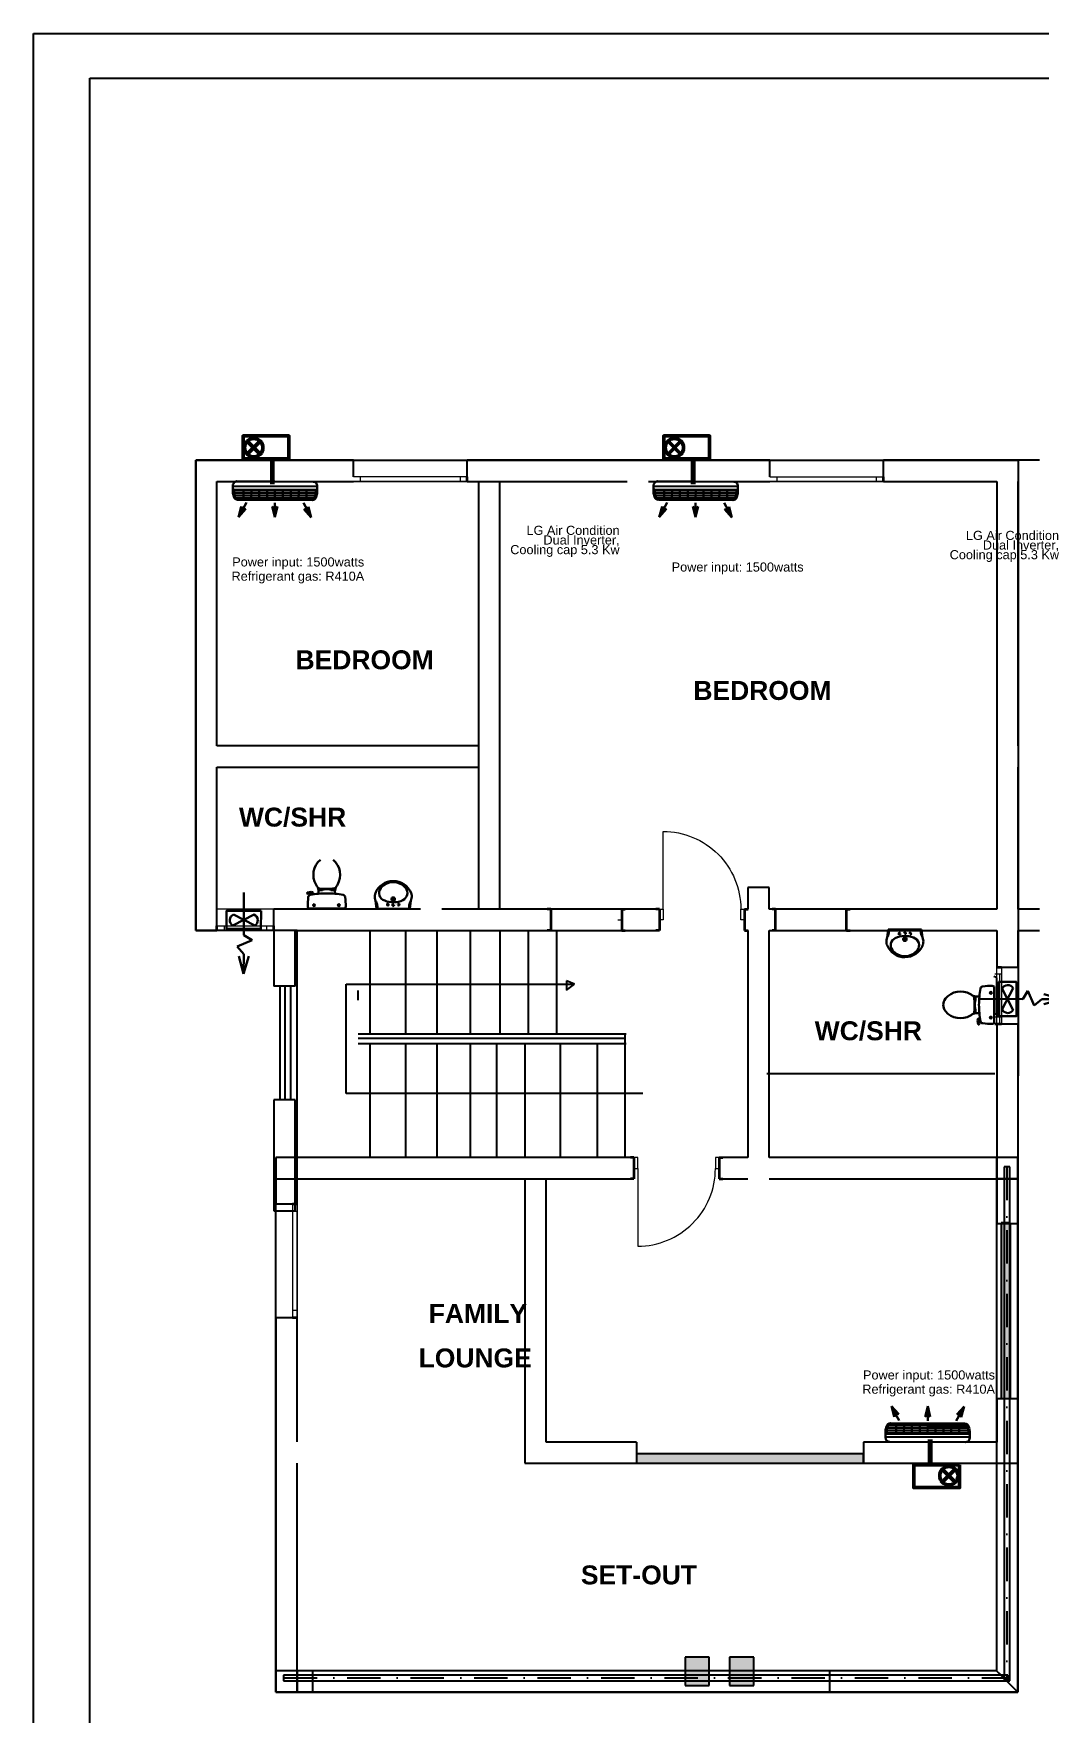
# Model space of a CAD drawing. Header units: inches. Extents: x 23 to 2032867, y 13 to 664695.
# Drawn here: x 783830 to 794454, y 496126 to 513866 of the extents above; entities that cross this region are included whole.
import ezdxf

# ---------------------------------------------------------------- set-up
doc = ezdxf.new("R2010")
doc.units = ezdxf.units.IN
doc.header["$MEASUREMENT"] = 0
for name, pattern in [('DASHED1', [1, 0.3, -0.4, 0.3]), ('Dot & Dashed', [670.277762, 352.777767, -176.388884, 0, -141.111112]), ('Hidden Line', [391.222223, 282.222223, -109])]:
    doc.linetypes.add(name, pattern=pattern)
for name, color, linetype in [('08-DRAINAGE', 5, 'Continuous'), ('Hvactext', 7, 'Continuous'), ('LIAB', 8, 'Continuous'), ('PLOTYR', 15, 'Continuous')]:
    doc.layers.add(name, color=color, linetype=linetype)
for name, color, linetype, lineweight in [('0Railings', 1, 'Continuous', 18), ('AC', 9, 'Continuous', 15), ('ARCHICAD Doors_Pen_No__27', 7, 'Continuous', 35), ('ARCHICAD Windows_Pen_No__27', 7, 'Continuous', 35), ('BOLD', 7, 'Continuous', 50), ('Building', 8, 'Continuous', 18), ('Interior - Furniture _Pen_No__16', 124, 'Continuous', 20), ('Interior - Furniture _Pen_No__75', 6, 'Continuous', 20), ('new light fittings', 6, 'Continuous', 20), ('SOAK WAWAY', 1, 'Continuous', 30), ('Structural - Bearing_Pen_No__27', 7, 'Continuous', 35)]:
    doc.layers.add(name, color=color, linetype=linetype, lineweight=lineweight)
for name, color, linetype, lineweight, true_color in [('2D Drafting - General_Pen_No__62', 7, 'Continuous', 20, 0xaaaaaa), ('2D Drafting - General_Pen_No__82', 7, 'Continuous', 20, 0xaaaaaa), ('Annotation - Text_Pen_No__86', 7, 'Continuous', 20, 0x5555ff), ('ARCHICAD Doors_Pen_No__23', 7, 'Continuous', 20, 0xff6600), ('ARCHICAD Doors_Pen_No__3', 7, 'Continuous', 18, 0xff6600), ('ARCHICAD Windows_Pen_No__23', 7, 'Continuous', 20, 0xff6600), ('ARCHICAD Windows_Pen_No__3', 7, 'Continuous', 18, 0xff6600), ('Structural - Bearing_Pen_No__160', 7, 'Continuous', 20, 0xb4a35c), ('Structural - Bearing_Pen_No__165', 7, 'Continuous', 13, 0x80d6ff), ('Structural - Bearing_Pen_No__87', 7, 'Continuous', 20, 0x6a6a6a), ('Structural - Bearing_Pen_No__89', 7, 'Continuous', 20, 0x71cebe)]:
    doc.layers.add(name, color=color, linetype=linetype, lineweight=lineweight, true_color=true_color)
doc.styles.add('Arial', font='arial.ttf', dxfattribs={"height": 250})
doc.styles.add('GENERATED_STYLE_2', font='arialbd.ttf')

# ---------------------------------------------------------------- blocks, each defined once
blk = doc.blocks.new('A$C109E561E')
at = {"layer": 'AC', "linetype": 'Continuous', "lineweight": -2}
for points in [[(111, 143), (73, 5), (170, 110), (125, 100), (125, 100)], [(583, 141), (548, 3), (515, 142), (549, 110), (549, 111)], [(987, 138), (1023, 0), (927, 107), (972, 95), (972, 96)]]:
    blk.add_hatch(color=3, dxfattribs=at).paths.add_polyline_path(points)
at = {"layer": 'AC', "color": 3, "linetype": 'Continuous', "lineweight": -2}
for p, q in [((1047, 466), (54, 471)), ((2, 427), (0, 413)), ((0, 413), (0, 345)), ((0, 406), (1100, 401)), ((0, 345), (0, 345)), ((4, 433), (2, 427)), ((7, 290), (13, 267)), ((16, 365), (15, 345)), ((16, 365), (1085, 360)), ((22, 294), (28, 271)), ((63, 245), (1036, 240)), ((63, 229), (1036, 224)), ((1071, 266), (1077, 289)), ((1085, 360), (1085, 339)), ((1086, 262), (1092, 285)), ((1099, 421), (1097, 428)), ((1100, 408), (1099, 421)), ((1100, 408), (1100, 339)), ((1100, 339), (1100, 339)), ((73, 5), (111, 143)), ((73, 5), (170, 110)), ((111, 143), (126, 100)), ((177, 194), (125, 100)), ((170, 110), (126, 100)), ((548, 2), (515, 142)), ((515, 142), (549, 111)), ((548, 2), (583, 141)), ((549, 192), (549, 111)), ((583, 141), (549, 111)), ((922, 190), (972, 96)), ((1023, 0), (927, 107)), ((927, 107), (972, 95)), ((987, 139), (972, 95)), ((1023, 0), (987, 139))]:
    blk.add_line(p, q, dxfattribs=at)
at = {"layer": 'AC', "color": 8, "linetype": 'Continuous', "lineweight": -2}
for p, q in [((16, 350), (1084, 345)), ((17, 320), (1083, 315)), ((23, 290), (1076, 285)), ((33, 260), (1066, 255)), ((138, 244), (139, 365)), ((241, 244), (242, 364)), ((344, 243), (344, 364)), ((447, 243), (447, 363)), ((549, 242), (550, 363)), ((652, 242), (653, 362)), ((755, 241), (756, 362)), ((858, 241), (859, 361)), ((961, 240), (961, 361))]:
    blk.add_line(p, q, dxfattribs=at)
at = {"layer": 'AC', "color": 3, "linetype": 'Continuous', "lineweight": -2}
for centre, radius, start, end in [((54, 419), 51.4, 89.7096, 164.2846), ((1047, 414), 51.4, 15.1345, 89.7096), ((51, 345), 51.4, 179.7096, 179.7096), ((206, 344), 206, 179.7096, 195.1345), ((63, 281), 51.4, 195.1345, 269.7096), ((206, 344), 190, 179.7096, 195.1345), ((63, 281), 36, 195.1345, 269.7096), ((1036, 276), 36, 269.7096, 344.2846), ((1036, 276), 51.4, 269.7096, 344.2846), ((894, 340), 190, 344.2846, 359.7096), ((894, 340), 206, 344.2846, 359.7096)]:
    blk.add_arc(centre, radius, start, end, dxfattribs=at)
blk = doc.blocks.new('ac1')
at = {"layer": 'BOLD', "color": 6}
for p, q in [((2309094, -76377), (2308957, -76514)), ((2308957, -76377), (2309094, -76514))]:
    blk.add_line(p, q, dxfattribs=at)
blk.add_lwpolyline([(2309139, -76562), (2308655, -76562), (2308655, -76320), (2309139, -76320)], close=True, dxfattribs=at)
blk.add_circle((2309026, -76445), 96.9, dxfattribs=at)
blk = doc.blocks.new('ef1')
at = {"layer": 'new light fittings', "linetype": 'Continuous', "lineweight": 30}
for p, q in [((55922, -239719), (55921, -240170)), ((56029, -239951), (55805, -240069)), ((55813, -239951), (56036, -240069)), ((56008, -240224), (55921, -240170)), ((55852, -240290), (56008, -240224)), ((55920, -240372), (55852, -240290)), ((55919, -240579), (55867, -240392)), ((55919, -240579), (55920, -240372)), ((55919, -240579), (55973, -240392))]:
    blk.add_line(p, q, dxfattribs=at)
blk.add_lwpolyline([(56103, -239913), (55740, -239912), (55740, -240103), (56102, -240104)], close=True, dxfattribs=at)
for centre, start, end in [((55840, -240012), 113.6137, 238.8226), ((56002, -240012), 300.8885, 66.0974)]:
    blk.add_arc(centre, 66.5, start, end, dxfattribs=at)

msp = doc.modelspace()

# ---------------------------------------------------------------- hatches: boundary and pattern name
at = {"layer": 'Structural - Bearing_Pen_No__160', "linetype": 'Continuous', "lineweight": 25}
for points in [[(790967.036, 496720.974), (790711.658, 496720.974), (790711.658, 496420.974), (790967.036, 496420.974)], [(791436.037, 496720.967), (791180.659, 496720.967), (791180.659, 496420.967), (791436.037, 496420.967)]]:
    msp.add_hatch(color=8, dxfattribs=at).paths.add_polyline_path(points)
at = {"layer": 'Structural - Bearing_Pen_No__165', "linetype": 'Continuous', "lineweight": 25}
for points in [[(794049.666, 501307.703), (794049.666, 499451.482), (794149.666, 499451.482), (794149.666, 501307.703)], [(790196.56, 498767.201), (792596.56, 498767.201), (792596.56, 498867.201), (790196.56, 498867.201)]]:
    msp.add_hatch(color=8, dxfattribs=at).paths.add_polyline_path(points)

# ---------------------------------------------------------------- linework, layer by layer
at = {"color": 8, "linetype": 'Hidden Line'}
for p, q in [((794226.584, 501995.252), (794001.584, 501995.252)), ((794001.584, 501995.252), (794001.584, 501770.252)), ((794226.584, 501770.252), (794226.584, 501995.252)), ((794226.584, 501770.252), (794001.584, 501770.252)), ((794001.584, 501770.252), (794001.584, 496575.216)), ((794001.584, 501770.252), (794226.584, 501770.252)), ((794226.584, 496350.216), (794226.584, 501770.252)), ((786388.834, 496575.216), (786388.834, 496350.2)), ((786613.834, 496575.216), (786388.834, 496575.216)), ((794001.584, 496575.216), (786613.834, 496575.216)), ((786613.834, 496575.216), (786613.834, 496350.216)), ((786613.834, 496350.2), (786613.834, 496575.216)), ((786774.608, 496575.215), (786774.607, 496350.215)), ((792239.412, 496575.2), (786774.608, 496575.215)), ((792239.411, 496350.2), (792239.412, 496575.2)), ((794226.584, 496350.216), (794001.584, 496575.216)), ((794001.584, 496575.216), (794226.584, 496350.216)), ((786388.834, 496350.2), (786613.834, 496350.2)), ((786613.834, 496350.216), (794226.584, 496350.216)), ((786774.607, 496350.215), (792239.411, 496350.2))]:
    msp.add_line(p, q, dxfattribs=at)
at = {"layer": '0Railings', "color": 7, "linetype": 'Continuous', "lineweight": 5, "const_width": 50}
for points in [[(786352.537, 509107.336), (786352.537, 509375.336)], [(790796.246, 509107.336), (790796.246, 509375.336)], [(793299.492, 499020.657), (793299.492, 498752.657)]]:
    msp.add_lwpolyline(points, dxfattribs=at)
at = {"layer": '2D Drafting - General_Pen_No__62', "color": 8, "linetype": 'Continuous', "lineweight": 25}
for p, q in [((787130.044, 502673.714), (787130.044, 503828.032)), ((787130.044, 503828.032), (789543.953, 503828.032)), ((789543.953, 503828.032), (789459.279, 503861.539)), ((789459.279, 503861.539), (789459.279, 503762.465)), ((789459.279, 503762.465), (789543.953, 503828.032)), ((790263.029, 502673.714), (787130.044, 502673.714))]:
    msp.add_line(p, q, dxfattribs=at)
at = {"layer": '2D Drafting - General_Pen_No__82', "color": 8, "linetype": 'Continuous', "lineweight": 25}
for p, q in [((787384.48, 503305.896), (787384.48, 504395.106)), ((787384.48, 503305.896), (787384.48, 504395.106)), ((787760.383, 503305.896), (787760.383, 504395.106)), ((787760.383, 503305.896), (787760.383, 504395.106)), ((788093.397, 503305.896), (788093.397, 504395.106)), ((788093.397, 503305.896), (788093.397, 504395.106)), ((788445.55, 503305.896), (788445.55, 504395.106)), ((788445.55, 503305.896), (788445.55, 504395.106)), ((788756.07, 503305.896), (788756.07, 504395.106)), ((788756.07, 503305.896), (788756.07, 504395.106)), ((789056.07, 503305.896), (789056.07, 504395.106)), ((789056.07, 503305.896), (789056.07, 504395.106)), ((789356.07, 503305.896), (789356.07, 504395.106)), ((789356.07, 503305.896), (789356.07, 504395.106)), ((786431.329, 503806.668), (786431.329, 502614.096)), ((786431.329, 503806.668), (786431.329, 502614.096)), ((786481.783, 503806.668), (786481.783, 502614.096)), ((786481.783, 503806.668), (786481.783, 502614.096)), ((786543.045, 503812.604), (786543.045, 502605.543)), ((786543.045, 503812.604), (786543.045, 502605.543)), ((787258.335, 503658.743), (787258.335, 503759.116)), ((787258.335, 503658.743), (787258.335, 503759.116)), ((787258.335, 503302.344), (790086.984, 503302.344)), ((787258.335, 503302.344), (790086.984, 503302.344)), ((790074.705, 503305.896), (790074.705, 501995.252)), ((790074.705, 503305.896), (790074.705, 501995.252)), ((787258.335, 503257.734), (790086.107, 503257.734)), ((787258.335, 503257.734), (790086.107, 503257.734)), ((787258.335, 503201.971), (790086.984, 503201.971)), ((787258.335, 503201.971), (790086.984, 503201.971)), ((787384.48, 501995.252), (787384.48, 503205.522)), ((787384.48, 501995.252), (787384.48, 503205.522)), ((787760.383, 501995.252), (787760.383, 503205.522)), ((787760.383, 501995.252), (787760.383, 503205.522)), ((788093.397, 501995.252), (788093.397, 503205.522)), ((788093.397, 501995.252), (788093.397, 503205.522)), ((788445.55, 501995.252), (788445.55, 503205.522)), ((788445.55, 501995.252), (788445.55, 503205.522)), ((788722.395, 501995.252), (788722.395, 503205.522)), ((788722.395, 501995.252), (788722.395, 503205.522)), ((789022.395, 501995.252), (789022.395, 503205.522)), ((789022.395, 501995.252), (789022.395, 503205.522)), ((789396.187, 501995.252), (789396.187, 503205.522)), ((789396.187, 501995.252), (789396.187, 503205.522)), ((789784.971, 501995.252), (789784.971, 503205.522)), ((789784.971, 501995.252), (789784.971, 503205.522))]:
    msp.add_line(p, q, dxfattribs=at)
at = {"layer": 'ARCHICAD Doors_Pen_No__23', "color": 8, "linetype": 'Continuous'}
for p, q in [((789292.112, 504619.896), (789292.112, 504504.896)), ((790042.112, 504504.896), (790042.112, 504619.896)), ((790439.394, 504619.896), (790479.394, 504619.896)), ((790439.394, 504504.896), (790439.394, 504619.896)), ((790479.394, 504619.896), (790479.394, 504504.896)), ((791299.394, 504504.896), (791299.394, 504619.896)), ((791299.394, 504619.896), (791339.394, 504619.896)), ((791339.394, 504619.896), (791339.394, 504504.896)), ((791666.152, 504509.896), (791666.152, 504394.896)), ((792416.152, 504394.896), (792416.152, 504509.896)), ((790002.112, 504504.896), (790042.112, 504504.896)), ((790479.394, 504504.896), (790439.394, 504504.896)), ((791339.394, 504504.896), (791299.394, 504504.896)), ((790211.157, 501995.252), (790171.157, 501995.252)), ((790171.157, 501995.252), (790171.157, 501880.252)), ((790171.157, 501880.252), (790211.157, 501880.252)), ((790211.157, 501880.252), (790211.157, 501995.252)), ((791071.157, 501995.252), (791031.157, 501995.252)), ((791031.157, 501995.252), (791031.157, 501880.252)), ((791031.157, 501880.252), (791071.157, 501880.252)), ((791071.157, 501880.252), (791071.157, 501995.252))]:
    msp.add_line(p, q, dxfattribs=at)
at = {"layer": 'ARCHICAD Doors_Pen_No__27', "color": 8, "linetype": 'Continuous'}
for p, q in [((789292.112, 504619.896), (789255.112, 504619.896)), ((789292.112, 504619.896), (789292.112, 504504.896)), ((790042.112, 504619.896), (790042.112, 504504.896)), ((790042.112, 504619.896), (790079.112, 504619.896)), ((790439.394, 504619.896), (790402.394, 504619.896)), ((790439.394, 504619.896), (790439.394, 504504.896)), ((791339.394, 504619.896), (791339.394, 504504.896)), ((791339.394, 504619.896), (791376.394, 504619.896)), ((791666.152, 504619.896), (791629.152, 504619.896)), ((791666.152, 504509.896), (791666.152, 504619.896)), ((791666.152, 504394.896), (791666.152, 504509.896)), ((792416.152, 504509.896), (792416.152, 504619.896)), ((792416.152, 504619.896), (792453.152, 504619.896)), ((792416.152, 504394.896), (792416.152, 504509.896)), ((789292.112, 504394.896), (789255.112, 504394.896)), ((789292.112, 504504.896), (789292.112, 504394.896)), ((790042.112, 504504.896), (790042.112, 504394.896)), ((790042.112, 504394.896), (790079.112, 504394.896)), ((790439.394, 504394.896), (790402.394, 504394.896)), ((790439.394, 504504.896), (790439.394, 504394.896)), ((791339.394, 504504.896), (791339.394, 504394.896)), ((791339.394, 504394.896), (791376.394, 504394.896)), ((791666.152, 504394.896), (791629.152, 504394.896)), ((792416.152, 504394.896), (792453.152, 504394.896)), ((790171.157, 501995.252), (790134.157, 501995.252)), ((790171.157, 501995.252), (790171.157, 501880.252)), ((790171.157, 501880.252), (790171.157, 501770.252)), ((791071.157, 501995.252), (791071.157, 501880.252)), ((791071.157, 501995.252), (791108.157, 501995.252)), ((791071.157, 501880.252), (791071.157, 501770.252)), ((790171.157, 501770.252), (790134.157, 501770.252)), ((791071.157, 501770.252), (791108.157, 501770.252))]:
    msp.add_line(p, q, dxfattribs=at)
at = {"layer": 'ARCHICAD Doors_Pen_No__3', "color": 8, "linetype": 'Continuous'}
for p, q in [((790479.394, 504619.896), (790479.394, 505439.896)), ((790211.157, 501880.252), (790211.157, 501060.252))]:
    msp.add_line(p, q, dxfattribs=at)
at = {"layer": 'ARCHICAD Doors_Pen_No__3', "color": 8, "linetype": 'Continuous', "extrusion": (0, 0, -1)}
msp.add_ellipse((790479.394, 504619.896), major_axis=(-579.828, 579.828), ratio=1, start_param=0.785398163, end_param=2.35619449, dxfattribs=at)
at = {"layer": 'ARCHICAD Doors_Pen_No__3', "color": 8, "linetype": 'Continuous'}
msp.add_ellipse((790211.157, 501880.252), major_axis=(579.828, 579.828), ratio=1, start_param=3.926990817, end_param=5.497787144, dxfattribs=at)
at = {"layer": 'ARCHICAD Windows_Pen_No__23', "color": 8, "linetype": 'Continuous'}
for p, q in [((787283.551, 509185.654), (787208.551, 509185.654)), ((787208.551, 509135.654), (787283.551, 509135.654)), ((787283.551, 509135.654), (787283.551, 509185.654)), ((788408.551, 509185.654), (788333.551, 509185.654)), ((788333.551, 509185.654), (788333.551, 509135.654)), ((788333.551, 509135.654), (788408.551, 509135.654)), ((791606.23, 509185.654), (791681.23, 509185.654)), ((791681.23, 509135.654), (791606.23, 509135.654)), ((791681.23, 509185.654), (791681.23, 509135.654)), ((792731.23, 509135.654), (792731.23, 509185.654)), ((792731.23, 509185.654), (792806.23, 509185.654)), ((792806.23, 509135.654), (792731.23, 509135.654)), ((785766.584, 504444.896), (785841.584, 504444.896)), ((785841.584, 504394.896), (785766.584, 504394.896)), ((785841.584, 504444.896), (785841.584, 504394.896)), ((786291.584, 504394.896), (786291.584, 504444.896)), ((786291.584, 504444.896), (786366.584, 504444.896)), ((786366.584, 504394.896), (786291.584, 504394.896)), ((794003.602, 503933.128), (794003.602, 504008.128)), ((794053.602, 504008.128), (794053.602, 503933.128)), ((794031.352, 503933.128), (793981.352, 503933.128)), ((794053.602, 503933.128), (794003.602, 503933.128)), ((793981.352, 503408.128), (793981.352, 503483.128)), ((793981.352, 503483.128), (794031.352, 503483.128)), ((794003.602, 503408.128), (794003.602, 503483.128)), ((794003.602, 503483.128), (794053.602, 503483.128)), ((794031.352, 503483.128), (794031.352, 503408.128)), ((794053.602, 503483.128), (794053.602, 503408.128)), ((786563.834, 501504.926), (786563.834, 501429.926)), ((786613.834, 501429.926), (786613.834, 501504.926)), ((786563.834, 501429.926), (786613.834, 501429.926)), ((786613.834, 500379.926), (786563.834, 500379.926)), ((786563.834, 500379.926), (786563.834, 500304.926)), ((786613.834, 500304.926), (786613.834, 500379.926))]:
    msp.add_line(p, q, dxfattribs=at)
at = {"layer": 'ARCHICAD Windows_Pen_No__27', "color": 8, "linetype": 'Continuous'}
for p, q in [((788408.551, 509135.654), (788408.551, 509185.654)), ((792806.23, 509135.654), (792806.23, 509185.654)), ((785766.584, 504394.896), (785766.584, 504444.896)), ((786366.584, 504394.896), (786366.584, 504444.896)), ((794003.602, 504008.128), (794053.602, 504008.128)), ((793981.352, 503408.128), (794031.352, 503408.128)), ((794003.602, 503408.128), (794053.602, 503408.128)), ((786613.834, 501504.926), (786563.834, 501504.926)), ((786613.834, 500304.926), (786563.834, 500304.926))]:
    msp.add_line(p, q, dxfattribs=at)
at = {"layer": 'ARCHICAD Windows_Pen_No__3', "color": 8, "linetype": 'Continuous'}
for p, q in [((788408.551, 509360.654), (787208.551, 509360.654)), ((791606.23, 509360.654), (792806.23, 509360.654)), ((788408.551, 509135.654), (787208.551, 509135.654)), ((788333.551, 509185.654), (787283.551, 509185.654)), ((787283.551, 509135.654), (788333.551, 509135.654)), ((791606.23, 509135.654), (792806.23, 509135.654)), ((791681.23, 509185.654), (792731.23, 509185.654)), ((792731.23, 509135.654), (791681.23, 509135.654)), ((786366.584, 504619.896), (785766.584, 504619.896)), ((786366.584, 504394.896), (785766.584, 504394.896)), ((785841.584, 504444.896), (786291.584, 504444.896)), ((786291.584, 504394.896), (785841.584, 504394.896)), ((794003.602, 503408.128), (794003.602, 504008.128)), ((794228.602, 503408.128), (794228.602, 504008.128)), ((794003.602, 503483.128), (794003.602, 503933.128)), ((794031.352, 503933.128), (794031.352, 503483.128)), ((794053.602, 503933.128), (794053.602, 503483.128)), ((786388.834, 501504.926), (786388.834, 500304.926)), ((786613.834, 501504.926), (786613.834, 500304.926)), ((786563.834, 501429.926), (786563.834, 500379.926)), ((786613.834, 500379.926), (786613.834, 501429.926))]:
    msp.add_line(p, q, dxfattribs=at)
at = {"layer": 'Building', "linetype": 'Continuous', "lineweight": 30, "ltscale": 1000}
for p, q in [((786720.213, 504784.945), (786718.836, 504789.831)), ((786722.011, 504794.741), (786762.414, 504800.763)), ((786753.557, 504785.826), (786724.453, 504782.137)), ((786762.162, 504779.701), (786763.839, 504771.737)), ((786784.835, 504783.979), (786762.35, 504778.81)), ((786787.237, 504775.562), (786784.018, 504786.842)), ((786839.961, 504805.753), (786839.961, 504781.969)), ((786847.734, 504836.263), (786847.734, 504821.098)), ((786847.734, 504821.098), (786881.819, 504821.098)), ((786874.026, 504821.098), (786874.026, 504834.121)), ((786881.819, 504821.098), (786881.819, 504833.672)), ((786881.819, 504825.226), (786898.821, 504825.226)), ((786953.908, 504828.966), (786898.821, 504828.966)), ((786898.821, 504825.226), (786898.821, 504828.966)), ((786953.908, 504825.226), (786953.908, 504828.966)), ((786970.91, 504825.226), (786953.908, 504825.226)), ((786970.91, 504821.098), (786970.91, 504834.528)), ((787004.994, 504821.098), (786970.91, 504821.098)), ((786978.702, 504821.098), (786978.702, 504835.128)), ((787004.994, 504837.781), (787004.994, 504821.098)), ((787012.768, 504781.969), (787012.768, 504805.753)), ((786732.974, 504626.229), (787119.754, 504626.229)), ((787452.311, 504624.456), (787804.084, 504624.456)), ((787452.311, 504624.456, -1683.122), (787804.084, 504624.456, -1683.122)), ((787462.425, 504624.456), (787460.55, 504646.803)), ((787462.425, 504624.456, -1683.122), (787460.55, 504646.803, -1683.122)), ((787793.97, 504624.456), (787795.845, 504646.803)), ((787793.97, 504624.456, -1683.122), (787795.845, 504646.803, -1683.122)), ((793208.369, 504403.738), (792856.596, 504403.738)), ((793208.369, 504403.738, -1683.122), (792856.596, 504403.738, -1683.122)), ((792866.71, 504403.738), (792864.835, 504381.391)), ((792866.71, 504403.738, -1683.122), (792864.835, 504381.391, -1683.122)), ((793198.255, 504403.738), (793200.13, 504381.391)), ((793198.255, 504403.738, -1683.122), (793200.13, 504381.391, -1683.122)), ((793975.018, 503415.452), (793975.018, 503802.233)), ((793763.467, 503687.472), (793780.149, 503687.472)), ((793780.149, 503661.18), (793766.119, 503661.18)), ((793780.149, 503653.388), (793766.719, 503653.388)), ((793776.021, 503636.386), (793772.282, 503636.386)), ((793772.282, 503636.386), (793772.282, 503581.299)), ((793776.021, 503653.388), (793776.021, 503636.386)), ((793780.149, 503687.472), (793780.149, 503653.388)), ((793819.278, 503695.246), (793795.494, 503695.246)), ((793764.985, 503530.213), (793780.149, 503530.213)), ((793780.149, 503556.505), (793767.126, 503556.505)), ((793780.149, 503564.297), (793767.576, 503564.297)), ((793776.021, 503581.299), (793772.282, 503581.299)), ((793776.021, 503564.297), (793776.021, 503581.299)), ((793780.149, 503530.213), (793780.149, 503564.297)), ((793795.494, 503522.439), (793819.278, 503522.439)), ((793806.506, 503404.49), (793800.484, 503444.892)), ((793825.686, 503469.716), (793814.406, 503466.497)), ((793817.268, 503467.314), (793822.438, 503444.828)), ((793821.546, 503444.64), (793829.51, 503446.317)), ((793816.302, 503402.691), (793811.417, 503401.314)), ((793815.421, 503436.036), (793819.11, 503406.931))]:
    msp.add_line(p, q, dxfattribs=at)
at = {"layer": 'Building', "linetype": 'DASHED1', "lineweight": 30, "ltscale": 50}
for p, q in [((787572.094, 504651.099), (787572.094, 504686.023)), ((787572.094, 504651.099, -1683.122), (787572.094, 504686.023, -1683.122)), ((787684.302, 504651.099), (787684.302, 504686.023)), ((787684.302, 504651.099, -1683.122), (787684.302, 504686.023, -1683.122)), ((787554.403, 504668.141), (787589.784, 504668.141)), ((787554.403, 504668.141, -1683.122), (787589.784, 504668.141, -1683.122)), ((787610.507, 504663.729), (787645.888, 504663.729)), ((787610.507, 504663.729, -1683.122), (787645.888, 504663.729, -1683.122)), ((787628.198, 504646.686), (787628.198, 504681.611)), ((787628.198, 504646.686, -1683.122), (787628.198, 504681.611, -1683.122)), ((787701.992, 504668.141), (787666.611, 504668.141)), ((787701.992, 504668.141, -1683.122), (787666.611, 504668.141, -1683.122)), ((792958.688, 504360.053), (792994.069, 504360.053)), ((792958.688, 504360.053, -1683.122), (792994.069, 504360.053, -1683.122)), ((792976.379, 504377.096), (792976.379, 504342.171)), ((792976.379, 504377.096, -1683.122), (792976.379, 504342.171, -1683.122)), ((793050.173, 504364.465), (793014.792, 504364.465)), ((793050.173, 504364.465, -1683.122), (793014.792, 504364.465, -1683.122)), ((793032.483, 504381.508), (793032.483, 504346.583)), ((793032.483, 504381.508, -1683.122), (793032.483, 504346.583, -1683.122)), ((793106.277, 504360.053), (793070.897, 504360.053)), ((793106.277, 504360.053, -1683.122), (793070.897, 504360.053, -1683.122)), ((793088.587, 504377.096), (793088.587, 504342.171)), ((793088.587, 504377.096, -1683.122), (793088.587, 504342.171, -1683.122))]:
    msp.add_line(p, q, dxfattribs=at)
at = {"layer": 'Building', "linetype": 'Continuous', "lineweight": 30, "ltscale": 50}
for p, q in [((787654.546, 504725.338), (787601.849, 504725.338)), ((787654.546, 504725.338, -1683.122), (787601.849, 504725.338, -1683.122)), ((787628.198, 504698.074), (787628.198, 504752.274)), ((787628.198, 504698.074, -1683.122), (787628.198, 504752.274, -1683.122)), ((786775.687, 504661.294), (786807.43, 504661.294)), ((786791.559, 504677.166), (786791.559, 504645.423)), ((787037.368, 504661.294), (787069.387, 504661.294)), ((787053.377, 504677.303), (787053.377, 504645.285)), ((793032.483, 504330.121), (793032.483, 504275.92)), ((793032.483, 504330.121, -1683.122), (793032.483, 504275.92, -1683.122)), ((793006.134, 504302.856), (793058.832, 504302.856)), ((793006.134, 504302.856, -1683.122), (793058.832, 504302.856, -1683.122)), ((793923.944, 503735.856), (793955.962, 503735.856)), ((793939.953, 503719.847), (793939.953, 503751.865)), ((793924.081, 503474.037), (793955.825, 503474.037)), ((793939.953, 503458.165), (793939.953, 503489.909))]:
    msp.add_line(p, q, dxfattribs=at)
at = {"layer": 'Building', "linetype": 'Continuous', "ltscale": 200}
for p, q in [((786932.698, 504619.896), (786920.031, 504632.563)), ((786920.031, 504632.563), (786920.031, 504619.896)), ((786920.031, 504619.896), (786932.698, 504632.563)), ((786932.698, 504632.563), (786932.698, 504619.896)), ((793968.685, 503615.176), (793981.352, 503615.176)), ((793981.352, 503615.176), (793968.685, 503602.509)), ((793981.352, 503602.509), (793968.685, 503615.176)), ((793968.685, 503602.509), (793981.352, 503602.509))]:
    msp.add_line(p, q, dxfattribs=at)
at = {"layer": 'Building', "linetype": 'Continuous', "lineweight": 30, "ltscale": 200}
for p, q in [((787632.758, 504619.896), (787623.638, 504629.016)), ((787623.638, 504629.016), (787623.638, 504619.896)), ((787623.638, 504619.896), (787632.758, 504629.016)), ((787632.758, 504619.896, -1683.122), (787623.638, 504629.016, -1683.122)), ((787623.638, 504629.016, -1683.122), (787623.638, 504619.896, -1683.122)), ((787623.638, 504619.896, -1683.122), (787632.758, 504629.016, -1683.122)), ((787632.758, 504629.016), (787632.758, 504619.896)), ((787632.758, 504629.016, -1683.122), (787632.758, 504619.896, -1683.122)), ((793027.922, 504399.178), (793027.922, 504408.298)), ((793027.922, 504408.298), (793037.043, 504399.178)), ((793037.043, 504408.298), (793027.922, 504399.178)), ((793027.922, 504399.178, -1683.122), (793027.922, 504408.298, -1683.122)), ((793027.922, 504408.298, -1683.122), (793037.043, 504399.178, -1683.122)), ((793037.043, 504408.298, -1683.122), (793027.922, 504399.178, -1683.122)), ((793037.043, 504399.178), (793037.043, 504408.298)), ((793037.043, 504399.178, -1683.122), (793037.043, 504408.298, -1683.122))]:
    msp.add_line(p, q, dxfattribs=at)
at = {"layer": 'Building', "linetype": 'Continuous', "lineweight": 30, "ltscale": 1000}
for centre, radius in [((787628.198, 504725.338), 18.608), ((787628.198, 504725.338, -1683.122), 18.608), ((787628.198, 504725.338), 10.99), ((787628.198, 504725.338, -1683.122), 10.99), ((793032.483, 504302.856), 18.608), ((793032.483, 504302.856, -1683.122), 18.608), ((793032.483, 504302.856), 10.99), ((793032.483, 504302.856, -1683.122), 10.99)]:
    msp.add_circle(centre, radius, dxfattribs=at)
at = {"layer": 'Building', "linetype": 'Continuous', "lineweight": 30, "ltscale": 50}
for centre in [(786791.559, 504661.294), (787053.377, 504661.294), (793939.953, 503735.856), (793939.953, 503474.037)]:
    msp.add_circle(centre, 9.351, dxfattribs=at)
at = {"layer": 'Building', "linetype": 'DASHED1', "lineweight": 30, "ltscale": 50}
for centre in [(787572.094, 504668.141), (787572.094, 504668.141, -1683.122), (787628.198, 504663.729), (787628.198, 504663.729, -1683.122), (787684.302, 504668.141), (787684.302, 504668.141, -1683.122), (792976.379, 504360.053), (792976.379, 504360.053, -1683.122), (793032.483, 504364.465), (793032.483, 504364.465, -1683.122), (793088.587, 504360.053), (793088.587, 504360.053, -1683.122)]:
    msp.add_circle(centre, 9.504, dxfattribs=at)
at = {"layer": 'Building', "linetype": 'Continuous', "lineweight": 30, "ltscale": 1000}
for centre, radius, start, end in [((786989.064, 504981.604), 204.567, 129.1208282, 211.0923054), ((786863.665, 504981.604), 204.567, 328.9077103, 50.8791806), ((787114.16, 505057.044), 350.65, 211.0923054, 213.8429316), ((786739.395, 504805.753), 100.566, 0.0000019, 33.8429404), ((787113.333, 504805.753), 100.566, 146.1570684, 180), ((786738.568, 505057.044), 350.65, 326.1570702, 328.9077103), ((787628.202, 504713.21), 203.147, 22.4424723, 158.1531127), ((787628.202, 504713.21, -1683.122), 203.147, 22.4424723, 158.1531127), ((787628.198, 504736.328), 168.347, 38.53754, 141.4625075), ((787628.198, 504736.328, -1683.122), 168.347, 38.53754, 141.4625075), ((786722.586, 504790.888), 3.896, 98.4778948, 195.7397884), ((786723.963, 504786.002), 3.896, 195.7397884, 277.2238087), ((787621.833, 504647.758), 896.106, 173.6508475, 180), ((786757.181, 504743.968), 26.118, 100.7270761, 173.6508475), ((786926.364, 503850.902), 935.068, 95.3019114, 100.7270761), ((786754.537, 504778.096), 7.792, 11.8886154, 97.22379), ((786765.286, 504781.496), 19.481, 15.9271971, 98.4778948), ((786849.341, 504851.764), 15.584, 217.7817379, 264.3005444), ((786926.184, 503852.842), 933.119, 84.6980974, 95.3019114), ((786919.44, 505554.137), 721.447, 264.3005444, 276.9358206), ((787004.679, 504853.44), 15.584, 276.9358105, 322.5800181), ((786926.364, 503850.902), 935.068, 79.2903908, 84.6980974), ((787095.205, 504743.651), 26.494, 6.330877, 79.2903908), ((786230.896, 504647.759), 896.106, 0.0000019, 6.330877), ((787536.431, 504751.016), 103.901, 157.5093438, 189.5474663), ((787536.431, 504751.016, -1683.122), 103.901, 157.5093438, 189.5474663), ((786870.061, 504582.969), 583.726, 4.075602, 14.9730049), ((786870.061, 504582.969, -1683.122), 583.726, 4.075602, 14.9730049), ((787553.936, 504740.448), 124.156, 155.8931025, 156.0931451), ((787553.936, 504740.448, -1683.122), 124.156, 155.8931025, 156.0931451), ((787356.649, 504646.803), 103.901, 0.0000006, 30.0992783), ((787356.649, 504646.803, -1683.122), 103.901, 0.0000006, 30.0992783), ((787562.129, 504789.361), 83.628, 141.6817737, 253.2461383), ((787562.129, 504789.361, -1683.122), 83.628, 141.6817737, 253.2461383), ((787627.845, 504929.689), 238.006, 247.8276538, 295.5349405), ((787627.845, 504929.689, -1683.122), 238.006, 247.8276538, 295.5349405), ((787695.222, 504789.713), 82.661, 295.2174734, 38.537704), ((787695.222, 504789.713, -1683.122), 82.661, 295.2174734, 38.537704), ((787899.747, 504646.803), 103.901, 149.9007316, 180.0000094), ((787899.747, 504646.803, -1683.122), 103.901, 149.9007316, 180.0000094), ((788386.334, 504582.969), 583.726, 165.0270052, 175.9244355), ((788386.334, 504582.969, -1683.122), 583.726, 165.0270052, 175.9244355), ((787719.964, 504751.016), 103.901, 350.4525984, 22.4906661), ((787719.964, 504751.016, -1683.122), 103.901, 350.4525984, 22.4906661), ((786759.54, 504647.157), 33.819, 178.9808265, 218.2302081), ((787093.189, 504647.157), 33.819, 321.7697938, 1.0191617), ((792274.346, 504445.225), 583.726, 345.0270052, 355.9244355), ((792274.346, 504445.225, -1683.122), 583.726, 345.0270052, 355.9244355), ((792760.933, 504381.391), 103.901, 329.9007316, 0.0000094), ((792760.933, 504381.391, -1683.122), 103.901, 329.9007316, 0.0000094), ((793032.836, 504098.506), 238.006, 67.8276538, 115.5349405), ((793032.836, 504098.506, -1683.122), 238.006, 67.8276538, 115.5349405), ((793304.032, 504381.391), 103.901, 180.0000006, 210.0992783), ((793304.032, 504381.391, -1683.122), 103.901, 180.0000006, 210.0992783), ((793790.619, 504445.225), 583.726, 184.075602, 194.9730049), ((793790.619, 504445.225, -1683.122), 583.726, 184.075602, 194.9730049), ((792940.716, 504277.178), 103.901, 170.4525984, 202.4906661), ((792940.716, 504277.178, -1683.122), 103.901, 170.4525984, 202.4906661), ((793032.478, 504314.984), 203.147, 202.4424723, 338.1531127), ((793032.478, 504314.984, -1683.122), 203.147, 202.4424723, 338.1531127), ((792965.459, 504238.481), 82.661, 115.2174734, 218.537704), ((792965.459, 504238.481, -1683.122), 82.661, 115.2174734, 218.537704), ((793032.483, 504291.866), 168.347, 218.53754, 321.4625075), ((793032.483, 504291.866, -1683.122), 168.347, 218.53754, 321.4625075), ((793098.551, 504238.833), 83.628, 321.6817737, 73.2461383), ((793098.551, 504238.833, -1683.122), 83.628, 321.6817737, 73.2461383), ((793106.744, 504287.747), 124.156, 335.8931025, 336.0931451), ((793106.744, 504287.747, -1683.122), 124.156, 335.8931025, 336.0931451), ((793124.25, 504277.178), 103.901, 337.5093438, 9.5474663), ((793124.25, 504277.178, -1683.122), 103.901, 337.5093438, 9.5474663), ((793857.597, 503777.684), 26.494, 96.330877, 169.2903908), ((793953.489, 502913.374), 896.106, 90.0000019, 96.330877), ((793954.09, 503775.667), 33.819, 51.7697938, 91.0191617), ((793542.549, 503608.842), 105.195, 140.8791806, 219.1208282), ((793619.644, 503546.143), 204.567, 58.9077103, 140.8791806), ((793544.204, 503421.047), 350.65, 56.1570702, 58.9077103), ((793795.494, 503795.812), 100.566, 236.1570684, 270), ((793747.807, 503687.157), 15.584, 6.9358105, 52.5800181), ((793047.11, 503601.919), 721.447, 354.3005444, 6.9358206), ((794748.405, 503608.662), 933.119, 174.6980974, 185.3019114), ((794750.345, 503608.842), 935.068, 169.2903908, 174.6980974), ((793619.644, 503671.542), 204.567, 219.1208282, 301.0923054), ((793544.204, 503796.639), 350.65, 301.0923054, 303.8429316), ((793795.494, 503421.873), 100.566, 90.0000019, 123.8429404), ((793749.484, 503531.819), 15.584, 307.7817379, 354.3005444), ((793819.752, 503447.764), 19.481, 105.9271971, 188.4778948), ((793823.152, 503437.015), 7.792, 101.8886154, 187.22379), ((794750.345, 503608.842), 935.068, 185.3019114, 190.7270761), ((793810.36, 503405.064), 3.896, 188.4778948, 285.7397884), ((793815.245, 503406.441), 3.896, 285.7397884, 7.2238087), ((793857.28, 503439.659), 26.118, 190.7270761, 263.6508475), ((793953.489, 504304.311), 896.106, 263.6508475, 270), ((793954.09, 503442.018), 33.819, 268.9808265, 308.2302081)]:
    msp.add_arc(centre, radius, start, end, dxfattribs=at)
at = {"layer": 'Interior - Furniture _Pen_No__16', "color": 8, "linetype": 'Continuous', "lineweight": 25}
for p, q in [((794139.88, 501898.905), (794079.88, 501898.905)), ((794079.88, 501898.905), (794079.88, 496471.523)), ((794139.88, 496471.523), (794139.88, 501898.905)), ((786470.982, 496531.523), (786470.982, 496471.523)), ((794119.616, 496531.523), (786470.982, 496531.523)), ((794119.616, 496471.523), (794119.616, 496531.523)), ((786470.982, 496471.523), (794119.616, 496471.523)), ((794079.88, 496471.523), (794139.88, 496471.523))]:
    msp.add_line(p, q, dxfattribs=at)
at = {"layer": 'Interior - Furniture _Pen_No__16', "color": 8, "linetype": 'Dot & Dashed', "lineweight": 25}
for p, q in [((794109.88, 501898.905), (794109.88, 496471.523)), ((786470.982, 496501.523), (794119.616, 496501.523))]:
    msp.add_line(p, q, dxfattribs=at)
at = {"layer": 'Interior - Furniture _Pen_No__75', "color": 8, "linetype": 'Continuous', "lineweight": 25}
for p, q in [((793988.527, 503901.997), (793973.062, 503908.202)), ((794003.602, 503894.896), (793988.527, 503901.997)), ((794003.602, 503521.359), (794003.602, 503894.896)), ((794003.602, 503567.153), (794003.602, 503849.103)), ((793973.062, 503508.054), (793988.527, 503514.258)), ((793988.527, 503514.258), (794003.602, 503521.359))]:
    msp.add_line(p, q, dxfattribs=at)
at = {"layer": 'LIAB', "color": 7, "linetype": 'Continuous', "ltscale": 256.031999}
for p, q in [((784422.551, 513396.133), (821852.666, 513396.133)), ((784422.551, 487390.178), (784422.551, 513396.133))]:
    msp.add_line(p, q, dxfattribs=at)
at = {"layer": 'PLOTYR', "color": 1, "linetype": 'Continuous', "ltscale": 250}
for p, q in [((783829.518, 513865.555), (822322.088, 513865.555)), ((783829.518, 486920.756), (783829.518, 513865.555))]:
    msp.add_line(p, q, dxfattribs=at)
at = {"layer": 'Structural - Bearing_Pen_No__27', "color": 8, "linetype": 'Continuous', "lineweight": 25}
for p, q in [((785541.584, 509360.654), (785541.584, 504394.896)), ((785766.584, 509360.654), (785541.584, 509360.654)), ((787208.551, 509360.654), (785766.584, 509360.654)), ((787208.551, 509185.654), (787208.551, 509360.654)), ((788408.551, 509185.654), (788408.551, 509360.654)), ((791606.23, 509360.654), (788408.551, 509360.654)), ((791606.23, 509185.654), (791606.23, 509360.654)), ((792806.23, 509185.654), (792806.23, 509360.654)), ((794003.602, 509360.654), (792806.23, 509360.654)), ((794228.602, 509360.654), (794003.602, 509360.654)), ((794453.602, 509360.654), (794228.602, 509360.654)), ((785766.584, 506345.154), (785766.584, 509135.654)), ((785766.584, 509135.654), (787208.551, 509135.654)), ((788408.551, 509135.654), (788408.551, 509185.654)), ((788408.551, 509135.654), (790100.851, 509135.654)), ((788529.921, 509135.654), (788529.921, 504619.896)), ((788754.921, 504619.896), (788754.921, 509135.654)), ((790325.851, 509135.654), (791606.23, 509135.654)), ((792806.23, 509135.654), (792806.23, 509185.654)), ((792806.23, 509135.654), (794003.602, 509135.654)), ((794003.602, 509135.654), (794003.602, 504619.896)), ((794228.602, 506345.154), (794228.602, 509135.654)), ((794228.602, 509135.654), (794228.602, 504619.896)), ((788529.921, 506345.154), (785766.584, 506345.154)), ((785766.584, 506120.154), (788529.921, 506120.154)), ((785766.584, 504619.896), (785766.584, 506120.154)), ((794228.602, 504619.896), (794228.602, 506120.154)), ((791597.493, 504848.327), (791372.493, 504848.327)), ((791372.493, 504848.327), (791372.493, 504619.896)), ((791597.493, 504619.896), (791597.493, 504848.327)), ((785766.584, 504444.896), (785766.584, 504619.896)), ((786366.584, 504444.896), (786366.584, 504619.896)), ((787916.569, 504619.896), (786366.584, 504619.896)), ((789292.112, 504619.896), (788141.569, 504619.896)), ((789292.112, 504619.896), (789255.112, 504619.896)), ((789292.112, 504619.896), (789292.112, 504504.896)), ((790439.394, 504619.896), (789292.112, 504619.896)), ((790042.112, 504619.896), (790079.112, 504619.896)), ((790042.112, 504619.896), (790042.112, 504504.896)), ((790439.394, 504619.896), (790042.112, 504619.896)), ((790439.394, 504619.896), (790402.394, 504619.896)), ((790439.394, 504619.896), (790439.394, 504504.896)), ((791339.394, 504619.896), (791376.394, 504619.896)), ((791339.394, 504619.896), (791339.394, 504504.896)), ((791372.493, 504619.896), (791339.394, 504619.896)), ((791666.152, 504619.896), (791597.493, 504619.896)), ((791666.152, 504619.896), (791629.152, 504619.896)), ((791666.152, 504509.896), (791666.152, 504619.896)), ((794003.602, 504619.896), (791666.152, 504619.896)), ((791666.152, 504394.896), (791666.152, 504509.896)), ((792416.152, 504619.896), (792453.152, 504619.896)), ((792416.152, 504509.896), (792416.152, 504619.896)), ((792416.152, 504394.896), (792416.152, 504509.896)), ((794453.602, 504619.896), (794228.602, 504619.896)), ((785541.584, 504394.896), (785766.584, 504394.896)), ((785766.584, 504394.896), (785766.584, 504444.896)), ((786366.584, 504394.896), (786366.584, 504444.896)), ((786366.584, 504394.896), (786366.584, 503807.032)), ((786591.584, 504394.896), (789292.112, 504394.896)), ((786591.584, 503807.032), (786591.584, 504394.896)), ((789292.112, 504394.896), (789255.112, 504394.896)), ((789292.112, 504504.896), (789292.112, 504394.896)), ((789292.112, 504394.896), (790439.394, 504394.896)), ((790042.112, 504504.896), (790042.112, 504394.896)), ((790042.112, 504394.896), (790079.112, 504394.896)), ((790439.394, 504394.896), (790402.394, 504394.896)), ((790439.394, 504504.896), (790439.394, 504394.896)), ((791339.394, 504504.896), (791339.394, 504394.896)), ((791339.394, 504394.896), (791376.394, 504394.896)), ((791339.394, 504394.896), (791372.493, 504394.896)), ((791372.493, 504394.896), (791372.493, 501995.252)), ((791597.493, 504394.896), (791666.152, 504394.896)), ((791597.493, 501995.252), (791597.493, 504394.896)), ((791666.152, 504394.896), (791629.152, 504394.896)), ((791666.152, 504394.896), (794003.602, 504394.896)), ((792416.152, 504394.896), (792453.152, 504394.896)), ((794003.602, 504394.896), (794003.602, 504008.128)), ((794228.602, 504008.128), (794228.602, 504394.896)), ((794228.602, 504394.896), (794453.602, 504394.896)), ((794003.602, 504008.128), (794053.602, 504008.128)), ((794053.602, 504008.128), (794228.602, 504008.128)), ((786591.584, 503807.032), (786366.584, 503807.032)), ((793981.352, 503408.128), (794031.352, 503408.128)), ((794003.602, 503408.128), (794053.602, 503408.128)), ((794003.602, 503408.128), (794003.602, 501770.252)), ((794053.602, 503408.128), (794228.602, 503408.128)), ((794228.602, 501770.252), (794228.602, 503408.128)), ((791575.243, 502885.323), (793981.352, 502885.323)), ((786591.584, 502607.032), (786366.584, 502607.032)), ((786366.584, 502607.032), (786366.584, 501433.914)), ((786591.584, 501433.914), (786591.584, 502607.032)), ((786388.834, 501995.252), (786388.834, 501770.252)), ((790171.157, 501995.252), (786388.834, 501995.252)), ((790171.157, 501995.252), (790134.157, 501995.252)), ((790171.157, 501995.252), (790171.157, 501880.252)), ((790171.157, 501880.252), (790171.157, 501770.252)), ((791071.157, 501995.252), (791108.157, 501995.252)), ((791071.157, 501995.252), (791071.157, 501880.252)), ((791372.493, 501995.252), (791071.157, 501995.252)), ((791071.157, 501880.252), (791071.157, 501770.252)), ((794226.584, 501995.252), (791597.493, 501995.252)), ((794226.584, 501770.252), (794226.584, 501995.252)), ((786388.834, 501770.252), (786388.834, 501504.926)), ((786613.834, 501770.252), (790171.157, 501770.252)), ((786613.834, 501504.926), (786613.834, 501770.252)), ((789018.765, 501770.252), (789018.765, 498767.201)), ((789243.765, 498992.201), (789243.765, 501770.252)), ((790171.157, 501770.252), (790134.157, 501770.252)), ((791071.157, 501770.252), (791108.157, 501770.252)), ((791071.157, 501770.252), (791372.493, 501770.252)), ((791597.493, 501770.252), (794001.584, 501770.252)), ((794002.424, 501769.844), (794002.424, 501298.292)), ((794003.602, 501770.252), (794228.602, 501770.252)), ((794227.424, 501298.292), (794227.424, 501769.844)), ((786563.834, 501504.926), (786388.834, 501504.926)), ((786613.834, 501504.926), (786563.834, 501504.926)), ((786366.584, 501433.914), (786591.584, 501433.914)), ((794002.424, 501298.292), (794227.424, 501298.292)), ((794149.666, 501307.703), (794049.666, 501307.703)), ((794049.666, 501307.703), (794049.666, 499451.482)), ((794149.666, 499451.482), (794149.666, 501307.703)), ((786563.834, 500304.926), (786388.834, 500304.926)), ((786388.834, 500304.926), (786388.834, 498767.609)), ((786613.834, 500304.926), (786563.834, 500304.926)), ((786613.834, 498992.609), (786613.834, 500304.926)), ((794002.424, 499451.022), (794227.424, 499451.022)), ((794002.424, 499451.022), (794002.424, 498992.201)), ((794049.666, 499451.482), (794149.666, 499451.482)), ((794227.424, 498767.201), (794227.424, 499451.022)), ((790196.56, 498992.201), (789243.765, 498992.201)), ((790196.56, 498992.201), (790196.56, 498767.201)), ((790196.56, 498867.201), (790196.56, 498767.201)), ((792596.56, 498867.201), (790196.56, 498867.201)), ((792596.56, 498992.201), (792596.56, 498767.201)), ((794002.424, 498992.201), (792596.56, 498992.201)), ((792596.56, 498767.201), (792596.56, 498867.201)), ((786388.834, 498767.609), (786388.834, 496350.2)), ((786613.834, 496575.216), (786613.834, 498767.609)), ((789018.765, 498767.201), (790196.56, 498767.201)), ((790196.56, 498767.201), (792596.56, 498767.201)), ((792596.56, 498767.201), (794227.424, 498767.201)), ((790711.658, 496720.974), (790711.658, 496420.974)), ((790967.036, 496720.974), (790711.658, 496720.974)), ((790967.036, 496420.974), (790967.036, 496720.974)), ((791180.659, 496720.967), (791180.659, 496420.967)), ((791436.037, 496720.967), (791180.659, 496720.967)), ((791436.037, 496420.967), (791436.037, 496720.967)), ((786388.834, 496350.2), (786613.834, 496350.2)), ((790711.658, 496420.974), (790967.036, 496420.974)), ((791180.659, 496420.967), (791436.037, 496420.967))]:
    msp.add_line(p, q, dxfattribs=at)
at = {"layer": 'Structural - Bearing_Pen_No__87', "color": 8, "linetype": 'Continuous', "lineweight": 25}
for p, q in [((794001.584, 501995.252), (794001.584, 501770.252)), ((794226.584, 501770.252), (794226.584, 501995.252)), ((794001.584, 501770.252), (794001.584, 496575.216)), ((794226.584, 496350.216), (794226.584, 501770.252)), ((786613.834, 496575.216), (786388.834, 496575.216)), ((794001.584, 496575.216), (786613.834, 496575.216)), ((786774.608, 496575.215), (786774.607, 496350.215)), ((792239.412, 496575.2), (786774.608, 496575.215)), ((792239.411, 496350.2), (792239.412, 496575.2)), ((786388.834, 496350.2), (786613.834, 496350.2)), ((786613.834, 496350.216), (794226.584, 496350.216)), ((786774.607, 496350.215), (792239.411, 496350.2))]:
    msp.add_line(p, q, dxfattribs=at)
at = {"layer": 'Structural - Bearing_Pen_No__89', "color": 8, "linetype": 'Continuous', "lineweight": 25}
for p, q in [((785541.584, 509360.654), (794228.602, 509360.654)), ((785541.584, 504395.106), (785541.584, 509360.654)), ((794228.602, 509360.654), (794226.584, 496350.216)), ((786613.834, 504394.896), (785541.584, 504395.106)), ((786613.834, 501770.252), (786613.834, 504394.896)), ((786388.834, 496350.2), (786388.834, 501770.252)), ((786388.834, 501770.252), (786613.834, 501770.252)), ((794226.584, 496350.216), (786388.834, 496350.2))]:
    msp.add_line(p, q, dxfattribs=at)

# ---------------------------------------------------------------- block references
at = {"xscale": -1}
for p in [(3095180.873, 585937.336), (3099624.581, 585937.336)]:
    msp.add_blockref('ac1', p, dxfattribs=at)
at = {"xscale": -1, "rotation": 180}
msp.add_blockref('ac1', (-1515528.843, 422190.657), dxfattribs=at)
at = {"layer": '08-DRAINAGE'}
msp.add_blockref('ef1', (730128.683, 744514.53), dxfattribs=at)
at = {"layer": '08-DRAINAGE', "rotation": 90}
msp.add_blockref('ef1', (554107.496, 447749.089), dxfattribs=at)
at = {"layer": 'SOAK WAWAY', "xscale": 0.81, "yscale": 0.81, "zscale": 0.81}
for p in [(785933.73, 508756.328), (790377.439, 508756.328)]:
    msp.add_blockref('A$C109E561E', p, dxfattribs=at)
at = {"layer": 'SOAK WAWAY', "xscale": 0.81, "yscale": 0.81, "zscale": 0.81, "rotation": 180}
msp.add_blockref('A$C109E561E', (793718.299, 499371.666), dxfattribs=at)

# ---------------------------------------------------------------- texts
at = {"layer": 'Annotation - Text_Pen_No__86', "color": 8, "linetype": 'Hidden Line', "lineweight": 25, "style": 'GENERATED_STYLE_2'}
for s, p in [('BEDROOM', (786596.685, 507152.721)), ('BEDROOM', (790798.593, 506828.822)), ('WC/SHR', (785998.7, 505491.323)), ('WC/SHR', (792080.254, 503235.056)), ('FAMILY', (788002.976, 500249.494)), ('LOUNGE', (787896.461, 499780.141)), ('SET-OUT', (789610.62, 497489.004))]:
    msp.add_text(s, height=200, dxfattribs=at).set_placement(p)
at = {"layer": 'Hvactext', "color": 7, "char_height": 96, "width": 4088.81303, "attachment_point": 3, "line_spacing_factor": 0.636364, "style": 'Arial'}
for s, insert in [('LG Air Condition\\PDual Inverter, \\PCooling cap 5.3 Kw', (790019.644, 508667.82)), ('LG Air Condition\\PDual Inverter, \\PCooling cap 5.3 Kw', (794661.1, 508614.48)), ('Power input: 1500watts', (787321.645, 508333.988)), ('Power input: 1500watts', (791963.101, 508280.649)), ('Refrigerant gas: R410A', (787321.645, 508183.811)), ('Power input: 1500watts', (793984.33, 499748.465)), ('Refrigerant gas: R410A', (793984.33, 499598.288))]:
    msp.add_mtext(s, dxfattribs=dict(at, insert=insert))

doc.saveas('drawing.dxf')
